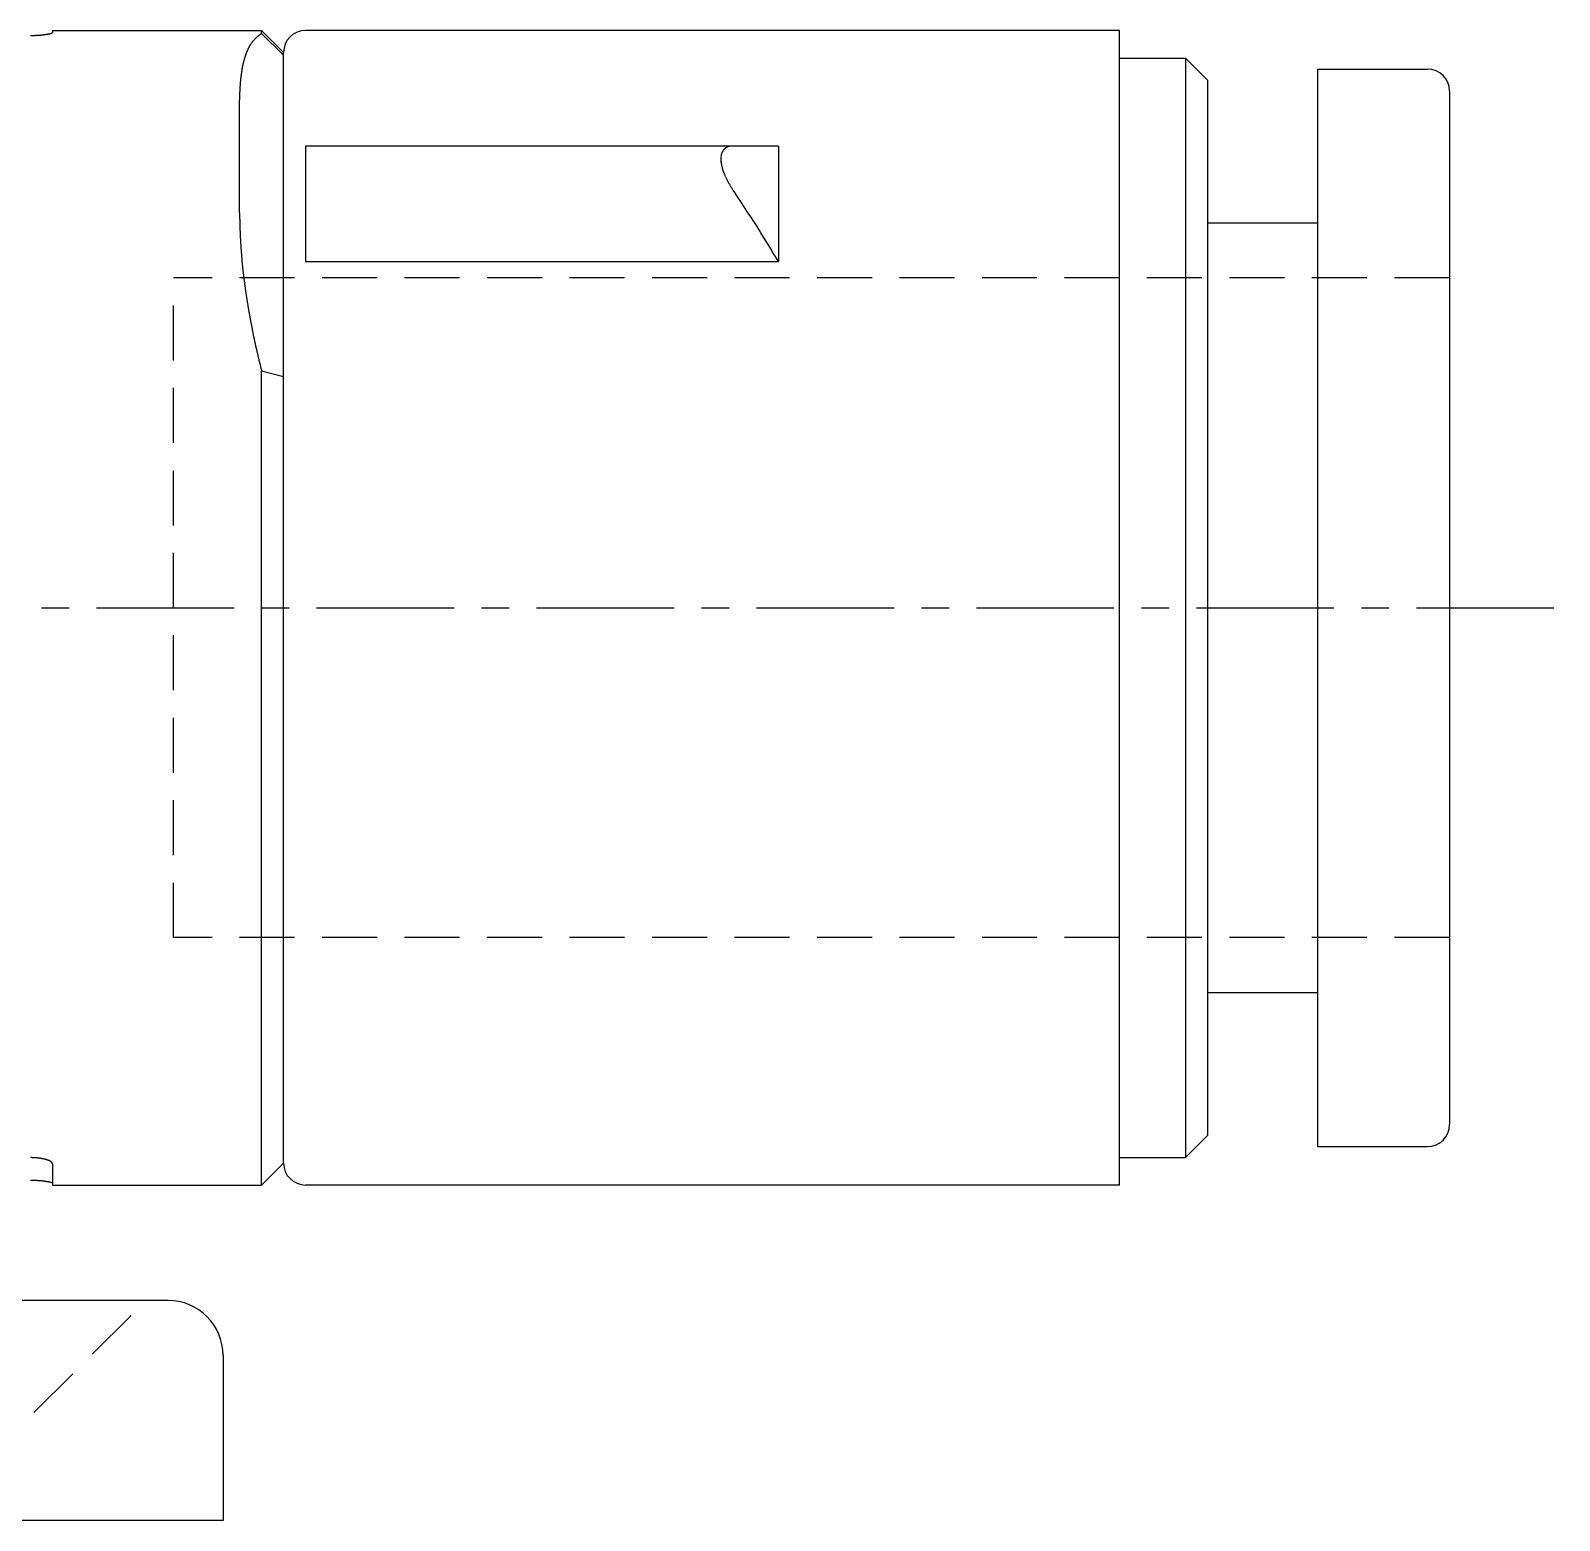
# Model space of a CAD drawing. Extents: x -4 to 102, y -14 to 59.
# Drawn here: x 58.77 to 72.67, y 0.76 to 14.31 of the extents above; entities that cross this region are included whole.
import ezdxf

# ---------------------------------------------------------------- set-up
doc = ezdxf.new("R2010")
doc.units = 0
doc.linetypes.add('CENTER', pattern=[2, 1.25, -0.25, 0.25, -0.25])
doc.linetypes.add('DASHED', pattern=[0.75, 0.5, -0.25])
doc.layers.get('0').update_dxf_attribs({"linetype": 'CONTINUOUS'})
doc.layers.add('CENTER', color=1, linetype='CENTER')

msp = doc.modelspace()

# ---------------------------------------------------------------- linework, layer by layer
at = {"color": 7, "linetype": 'CONTINUOUS'}
for p, q in [((58.968, 14.308), (58.968, 14.291)), ((58.968, 14.308), (60.868, 14.308)), ((60.868, 14.28), (60.868, 14.308)), ((61.068, 14.108), (60.868, 14.308)), ((61.068, 14.085), (60.868, 14.28)), ((68.668, 14.308), (61.268, 14.308)), ((68.668, 3.808), (68.668, 14.308)), ((61.068, 4.008), (61.068, 14.108)), ((61.068, 4.008), (61.068, 14.108)), ((68.668, 14.058), (69.268, 14.058)), ((69.268, 14.058), (69.468, 13.858)), ((69.268, 14.058), (69.268, 4.058)), ((70.468, 13.958), (71.468, 13.958)), ((70.468, 13.958), (70.468, 4.158)), ((69.468, 13.858), (69.468, 4.258)), ((60.668, 12.649), (60.668, 13.676)), ((71.668, 13.758), (71.668, 4.358)), ((61.268, 13.258), (61.268, 12.208)), ((65.568, 13.258), (61.268, 13.258)), ((65.568, 13.258), (65.568, 12.208)), ((69.468, 12.558), (70.468, 12.558)), ((61.268, 12.208), (65.568, 12.208)), ((60.868, 10.807), (60.868, 11.214)), ((60.868, 11.214), (61.068, 11.162)), ((60.868, 9.058), (60.868, 10.807)), ((60.868, 3.808), (60.868, 9.058)), ((69.468, 5.558), (70.468, 5.558)), ((69.268, 4.058), (69.468, 4.258)), ((68.668, 4.058), (69.268, 4.058)), ((70.468, 4.158), (71.468, 4.158)), ((58.968, 3.998), (58.968, 3.808)), ((61.068, 4.008), (60.868, 3.808)), ((58.968, 3.808), (60.868, 3.808)), ((68.668, 3.808), (61.268, 3.808)), ((60.018, 2.758), (52.018, 2.758)), ((60.518, 2.258), (60.518, 0.758)), ((60.518, 0.758), (27.518, 0.758))]:
    msp.add_line(p, q, dxfattribs=at)
at = {"color": 3, "linetype": 'DASHED'}
for p, q in [((71.668, 12.058), (60.068, 12.058)), ((60.068, 6.058), (60.068, 12.058)), ((71.668, 6.058), (60.068, 6.058)), ((58.268, 1.208), (59.818, 2.758))]:
    msp.add_line(p, q, dxfattribs=at)
at = {"color": 7}
for points in [[(58.768, 14.264, 0), (58.769, 14.264, 0), (58.769, 14.264, 0), (58.77, 14.264, 0), (58.771, 14.264, 0), (58.772, 14.264, 0), (58.773, 14.264, 0), (58.773, 14.264, 0), (58.774, 14.264, 0), (58.775, 14.264, 0), (58.776, 14.264, 0), (58.777, 14.264, 0), (58.777, 14.264, 0), (58.778, 14.264, 0), (58.779, 14.264, 0), (58.78, 14.264, 0), (58.781, 14.264, 0), (58.781, 14.264, 0), (58.782, 14.264, 0), (58.783, 14.264, 0), (58.784, 14.264, 0), (58.785, 14.264, 0), (58.785, 14.264, 0), (58.786, 14.264, 0), (58.787, 14.264, 0), (58.788, 14.264, 0), (58.789, 14.264, 0), (58.789, 14.264, 0), (58.79, 14.264, 0), (58.791, 14.264, 0), (58.792, 14.264, 0), (58.793, 14.264, 0), (58.793, 14.264, 0), (58.794, 14.264, 0), (58.795, 14.264, 0), (58.796, 14.264, 0), (58.797, 14.264, 0), (58.797, 14.264, 0), (58.798, 14.264, 0), (58.799, 14.264, 0), (58.8, 14.264, 0), (58.801, 14.264, 0), (58.801, 14.264, 0), (58.802, 14.264, 0), (58.803, 14.264, 0), (58.804, 14.264, 0), (58.805, 14.264, 0), (58.805, 14.264, 0), (58.806, 14.264, 0), (58.807, 14.264, 0), (58.808, 14.264, 0), (58.809, 14.264, 0), (58.809, 14.264, 0), (58.81, 14.264, 0), (58.811, 14.264, 0), (58.812, 14.264, 0), (58.813, 14.264, 0), (58.813, 14.265, 0), (58.814, 14.265, 0), (58.815, 14.265, 0), (58.816, 14.265, 0), (58.817, 14.265, 0), (58.817, 14.265, 0), (58.818, 14.265, 0), (58.819, 14.265, 0), (58.82, 14.265, 0), (58.821, 14.265, 0), (58.821, 14.265, 0), (58.822, 14.265, 0), (58.823, 14.265, 0), (58.824, 14.265, 0), (58.825, 14.265, 0), (58.825, 14.265, 0), (58.826, 14.265, 0), (58.827, 14.265, 0), (58.828, 14.265, 0), (58.829, 14.265, 0), (58.829, 14.265, 0), (58.83, 14.265, 0), (58.831, 14.265, 0), (58.832, 14.265, 0), (58.833, 14.265, 0), (58.833, 14.265, 0), (58.834, 14.266, 0), (58.835, 14.266, 0), (58.836, 14.266, 0), (58.837, 14.266, 0), (58.837, 14.266, 0), (58.838, 14.266, 0), (58.839, 14.266, 0), (58.84, 14.266, 0), (58.841, 14.266, 0), (58.842, 14.266, 0), (58.842, 14.266, 0), (58.843, 14.266, 0), (58.844, 14.266, 0), (58.845, 14.266, 0), (58.846, 14.266, 0), (58.846, 14.266, 0), (58.847, 14.266, 0), (58.848, 14.266, 0), (58.849, 14.267, 0), (58.849, 14.267, 0), (58.85, 14.267, 0), (58.851, 14.267, 0), (58.852, 14.267, 0), (58.853, 14.267, 0), (58.853, 14.267, 0), (58.854, 14.267, 0), (58.855, 14.267, 0), (58.856, 14.267, 0), (58.857, 14.267, 0), (58.858, 14.267, 0), (58.858, 14.267, 0), (58.859, 14.267, 0), (58.86, 14.267, 0), (58.861, 14.267, 0), (58.861, 14.267, 0), (58.862, 14.268, 0), (58.863, 14.268, 0), (58.864, 14.268, 0), (58.865, 14.268, 0), (58.865, 14.268, 0), (58.866, 14.268, 0), (58.867, 14.268, 0), (58.868, 14.268, 0), (58.869, 14.268, 0), (58.87, 14.268, 0), (58.87, 14.268, 0), (58.871, 14.268, 0), (58.872, 14.268, 0), (58.873, 14.268, 0), (58.873, 14.268, 0), (58.874, 14.269, 0), (58.875, 14.269, 0), (58.876, 14.269, 0), (58.877, 14.269, 0), (58.877, 14.269, 0), (58.878, 14.269, 0), (58.879, 14.269, 0), (58.88, 14.269, 0), (58.881, 14.269, 0), (58.881, 14.269, 0), (58.882, 14.27, 0), (58.883, 14.27, 0), (58.884, 14.27, 0), (58.885, 14.27, 0), (58.885, 14.27, 0), (58.886, 14.27, 0), (58.887, 14.27, 0), (58.888, 14.27, 0), (58.889, 14.27, 0), (58.889, 14.27, 0), (58.89, 14.271, 0), (58.891, 14.271, 0), (58.892, 14.271, 0), (58.892, 14.271, 0), (58.893, 14.271, 0), (58.894, 14.271, 0), (58.895, 14.271, 0), (58.896, 14.271, 0), (58.896, 14.271, 0), (58.897, 14.272, 0), (58.898, 14.272, 0), (58.899, 14.272, 0), (58.9, 14.272, 0), (58.9, 14.272, 0), (58.901, 14.272, 0), (58.902, 14.272, 0), (58.903, 14.273, 0), (58.903, 14.273, 0), (58.904, 14.273, 0), (58.905, 14.273, 0), (58.906, 14.273, 0), (58.907, 14.273, 0), (58.907, 14.273, 0), (58.908, 14.273, 0), (58.909, 14.274, 0), (58.91, 14.274, 0), (58.91, 14.274, 0), (58.911, 14.274, 0), (58.912, 14.274, 0), (58.913, 14.274, 0), (58.913, 14.274, 0), (58.914, 14.274, 0), (58.915, 14.275, 0), (58.916, 14.275, 0), (58.917, 14.275, 0), (58.917, 14.275, 0), (58.918, 14.275, 0), (58.919, 14.275, 0), (58.92, 14.275, 0), (58.921, 14.276, 0), (58.921, 14.276, 0), (58.922, 14.276, 0), (58.923, 14.276, 0), (58.924, 14.276, 0), (58.925, 14.276, 0), (58.925, 14.276, 0), (58.926, 14.277, 0), (58.927, 14.277, 0), (58.928, 14.277, 0), (58.929, 14.277, 0), (58.929, 14.277, 0), (58.93, 14.277, 0), (58.931, 14.277, 0), (58.932, 14.277, 0), (58.933, 14.278, 0), (58.933, 14.278, 0), (58.934, 14.278, 0), (58.935, 14.278, 0), (58.936, 14.278, 0), (58.937, 14.278, 0), (58.938, 14.278, 0), (58.938, 14.278, 0), (58.939, 14.279, 0), (58.94, 14.279, 0), (58.941, 14.279, 0), (58.942, 14.279, 0), (58.942, 14.279, 0), (58.943, 14.279, 0), (58.944, 14.279, 0), (58.945, 14.28, 0), (58.946, 14.28, 0), (58.947, 14.28, 0), (58.947, 14.28, 0), (58.948, 14.28, 0), (58.949, 14.28, 0), (58.95, 14.281, 0), (58.95, 14.281, 0), (58.951, 14.281, 0), (58.952, 14.281, 0), (58.953, 14.281, 0), (58.954, 14.282, 0), (58.954, 14.282, 0), (58.955, 14.282, 0), (58.956, 14.283, 0), (58.956, 14.283, 0), (58.957, 14.283, 0), (58.958, 14.284, 0), (58.959, 14.284, 0), (58.959, 14.284, 0), (58.96, 14.285, 0), (58.961, 14.285, 0), (58.961, 14.286, 0), (58.962, 14.286, 0), (58.963, 14.286, 0), (58.963, 14.287, 0), (58.964, 14.287, 0), (58.965, 14.288, 0), (58.965, 14.289, 0), (58.966, 14.289, 0), (58.966, 14.29, 0), (58.967, 14.29, 0), (58.967, 14.291, 0), (58.968, 14.291, 0)], [(60.868, 14.28, 0), (60.866, 14.279, 0), (60.864, 14.277, 0), (60.861, 14.276, 0), (60.859, 14.274, 0), (60.857, 14.273, 0), (60.855, 14.271, 0), (60.853, 14.27, 0), (60.851, 14.268, 0), (60.849, 14.267, 0), (60.846, 14.265, 0), (60.844, 14.264, 0), (60.842, 14.262, 0), (60.84, 14.26, 0), (60.838, 14.259, 0), (60.836, 14.257, 0), (60.834, 14.255, 0), (60.832, 14.254, 0), (60.83, 14.252, 0), (60.828, 14.251, 0), (60.826, 14.249, 0), (60.824, 14.247, 0), (60.822, 14.245, 0), (60.82, 14.243, 0), (60.818, 14.242, 0), (60.816, 14.24, 0), (60.815, 14.238, 0), (60.813, 14.236, 0), (60.811, 14.235, 0), (60.809, 14.233, 0), (60.807, 14.231, 0), (60.805, 14.229, 0), (60.803, 14.227, 0), (60.802, 14.225, 0), (60.8, 14.223, 0), (60.798, 14.221, 0), (60.796, 14.219, 0), (60.794, 14.217, 0), (60.793, 14.216, 0), (60.791, 14.213, 0), (60.789, 14.211, 0), (60.788, 14.21, 0), (60.786, 14.207, 0), (60.784, 14.206, 0), (60.783, 14.203, 0), (60.781, 14.201, 0), (60.78, 14.199, 0), (60.778, 14.197, 0), (60.776, 14.195, 0), (60.775, 14.193, 0), (60.773, 14.191, 0), (60.772, 14.189, 0), (60.771, 14.187, 0), (60.769, 14.184, 0), (60.768, 14.182, 0), (60.766, 14.18, 0), (60.765, 14.178, 0), (60.764, 14.176, 0), (60.762, 14.173, 0), (60.761, 14.171, 0), (60.76, 14.169, 0), (60.758, 14.167, 0), (60.757, 14.165, 0), (60.756, 14.162, 0), (60.755, 14.16, 0), (60.753, 14.158, 0), (60.752, 14.155, 0), (60.751, 14.153, 0), (60.75, 14.151, 0), (60.748, 14.148, 0), (60.747, 14.146, 0), (60.746, 14.144, 0), (60.745, 14.141, 0), (60.744, 14.139, 0), (60.743, 14.137, 0), (60.742, 14.134, 0), (60.741, 14.132, 0), (60.74, 14.13, 0), (60.739, 14.127, 0), (60.738, 14.125, 0), (60.737, 14.122, 0), (60.736, 14.12, 0), (60.735, 14.118, 0), (60.734, 14.115, 0), (60.733, 14.113, 0), (60.732, 14.11, 0), (60.731, 14.108, 0), (60.73, 14.105, 0), (60.729, 14.103, 0), (60.728, 14.101, 0), (60.727, 14.098, 0), (60.726, 14.096, 0), (60.725, 14.093, 0), (60.724, 14.091, 0), (60.724, 14.088, 0), (60.723, 14.086, 0), (60.722, 14.084, 0), (60.721, 14.081, 0), (60.72, 14.079, 0), (60.719, 14.076, 0), (60.718, 14.074, 0), (60.718, 14.071, 0), (60.717, 14.069, 0), (60.716, 14.066, 0), (60.715, 14.064, 0), (60.714, 14.061, 0), (60.714, 14.059, 0), (60.713, 14.056, 0), (60.712, 14.054, 0), (60.711, 14.051, 0), (60.711, 14.049, 0), (60.71, 14.046, 0), (60.709, 14.044, 0), (60.709, 14.041, 0), (60.708, 14.039, 0), (60.707, 14.037, 0), (60.706, 14.034, 0), (60.706, 14.031, 0), (60.705, 14.029, 0), (60.705, 14.026, 0), (60.704, 14.024, 0), (60.703, 14.021, 0), (60.703, 14.019, 0), (60.702, 14.016, 0), (60.701, 14.014, 0), (60.701, 14.011, 0), (60.7, 14.009, 0), (60.7, 14.006, 0), (60.699, 14.004, 0), (60.698, 14.001, 0), (60.698, 13.999, 0), (60.697, 13.996, 0), (60.697, 13.994, 0), (60.696, 13.991, 0), (60.696, 13.989, 0), (60.695, 13.986, 0), (60.695, 13.983, 0), (60.694, 13.981, 0), (60.694, 13.978, 0), (60.693, 13.976, 0), (60.693, 13.973, 0), (60.692, 13.971, 0), (60.691, 13.968, 0), (60.691, 13.966, 0), (60.691, 13.963, 0), (60.69, 13.961, 0), (60.69, 13.958, 0), (60.689, 13.956, 0), (60.689, 13.953, 0), (60.688, 13.95, 0), (60.688, 13.948, 0), (60.688, 13.945, 0), (60.687, 13.943, 0), (60.687, 13.94, 0), (60.686, 13.938, 0), (60.686, 13.935, 0), (60.685, 13.932, 0), (60.685, 13.93, 0), (60.685, 13.927, 0), (60.684, 13.925, 0), (60.684, 13.922, 0), (60.684, 13.92, 0), (60.683, 13.917, 0), (60.683, 13.914, 0), (60.682, 13.912, 0), (60.682, 13.909, 0), (60.682, 13.907, 0), (60.681, 13.904, 0), (60.681, 13.902, 0), (60.681, 13.899, 0), (60.68, 13.896, 0), (60.68, 13.894, 0), (60.68, 13.891, 0), (60.679, 13.889, 0), (60.679, 13.886, 0), (60.679, 13.883, 0), (60.678, 13.881, 0), (60.678, 13.878, 0), (60.678, 13.876, 0), (60.678, 13.873, 0), (60.677, 13.871, 0), (60.677, 13.868, 0), (60.677, 13.865, 0), (60.676, 13.863, 0), (60.676, 13.86, 0), (60.676, 13.858, 0), (60.676, 13.855, 0), (60.675, 13.852, 0), (60.675, 13.85, 0), (60.675, 13.847, 0), (60.675, 13.845, 0), (60.674, 13.842, 0), (60.674, 13.84, 0), (60.674, 13.837, 0), (60.674, 13.834, 0), (60.673, 13.832, 0), (60.673, 13.829, 0), (60.673, 13.827, 0), (60.673, 13.824, 0), (60.673, 13.822, 0), (60.672, 13.819, 0), (60.672, 13.816, 0), (60.672, 13.814, 0), (60.672, 13.811, 0), (60.672, 13.809, 0), (60.672, 13.806, 0), (60.671, 13.803, 0), (60.671, 13.801, 0), (60.671, 13.798, 0), (60.671, 13.796, 0), (60.671, 13.793, 0), (60.67, 13.79, 0), (60.67, 13.788, 0), (60.67, 13.785, 0), (60.67, 13.783, 0), (60.67, 13.78, 0), (60.67, 13.777, 0), (60.669, 13.775, 0), (60.669, 13.772, 0), (60.669, 13.77, 0), (60.669, 13.767, 0), (60.669, 13.764, 0), (60.669, 13.762, 0), (60.669, 13.759, 0), (60.669, 13.757, 0), (60.669, 13.754, 0), (60.669, 13.752, 0), (60.668, 13.749, 0), (60.668, 13.746, 0), (60.668, 13.744, 0), (60.668, 13.741, 0), (60.668, 13.739, 0), (60.668, 13.736, 0), (60.668, 13.733, 0), (60.668, 13.731, 0), (60.668, 13.728, 0), (60.668, 13.726, 0), (60.668, 13.723, 0), (60.668, 13.72, 0), (60.668, 13.718, 0), (60.668, 13.715, 0), (60.668, 13.713, 0), (60.668, 13.71, 0), (60.668, 13.707, 0), (60.668, 13.705, 0), (60.668, 13.702, 0), (60.668, 13.7, 0), (60.668, 13.697, 0), (60.668, 13.694, 0), (60.668, 13.692, 0), (60.668, 13.689, 0), (60.668, 13.687, 0), (60.668, 13.684, 0), (60.668, 13.681, 0), (60.668, 13.679, 0), (60.668, 13.676, 0)], [(60.668, 12.649, 0), (60.668, 12.643, 0), (60.668, 12.637, 0), (60.668, 12.631, 0), (60.668, 12.626, 0), (60.668, 12.62, 0), (60.668, 12.614, 0), (60.668, 12.609, 0), (60.668, 12.603, 0), (60.668, 12.597, 0), (60.669, 12.592, 0), (60.669, 12.586, 0), (60.669, 12.58, 0), (60.669, 12.575, 0), (60.669, 12.569, 0), (60.669, 12.563, 0), (60.669, 12.557, 0), (60.669, 12.552, 0), (60.669, 12.546, 0), (60.67, 12.54, 0), (60.67, 12.535, 0), (60.67, 12.529, 0), (60.67, 12.523, 0), (60.67, 12.518, 0), (60.67, 12.512, 0), (60.671, 12.506, 0), (60.671, 12.501, 0), (60.671, 12.495, 0), (60.671, 12.489, 0), (60.672, 12.483, 0), (60.672, 12.478, 0), (60.672, 12.472, 0), (60.672, 12.466, 0), (60.672, 12.461, 0), (60.673, 12.455, 0), (60.673, 12.449, 0), (60.673, 12.444, 0), (60.673, 12.438, 0), (60.674, 12.432, 0), (60.674, 12.427, 0), (60.674, 12.421, 0), (60.675, 12.415, 0), (60.675, 12.409, 0), (60.675, 12.404, 0), (60.676, 12.398, 0), (60.676, 12.393, 0), (60.676, 12.387, 0), (60.677, 12.381, 0), (60.677, 12.375, 0), (60.677, 12.37, 0), (60.678, 12.364, 0), (60.678, 12.358, 0), (60.678, 12.353, 0), (60.679, 12.347, 0), (60.679, 12.341, 0), (60.679, 12.336, 0), (60.68, 12.33, 0), (60.68, 12.324, 0), (60.681, 12.319, 0), (60.681, 12.313, 0), (60.682, 12.307, 0), (60.682, 12.302, 0), (60.682, 12.296, 0), (60.683, 12.29, 0), (60.683, 12.285, 0), (60.684, 12.279, 0), (60.684, 12.273, 0), (60.685, 12.268, 0), (60.685, 12.262, 0), (60.686, 12.256, 0), (60.686, 12.251, 0), (60.687, 12.245, 0), (60.687, 12.239, 0), (60.688, 12.233, 0), (60.688, 12.228, 0), (60.689, 12.222, 0), (60.689, 12.216, 0), (60.69, 12.211, 0), (60.69, 12.205, 0), (60.691, 12.2, 0), (60.691, 12.194, 0), (60.692, 12.188, 0), (60.693, 12.182, 0), (60.693, 12.177, 0), (60.694, 12.171, 0), (60.694, 12.166, 0), (60.695, 12.16, 0), (60.696, 12.154, 0), (60.696, 12.149, 0), (60.697, 12.143, 0), (60.697, 12.137, 0), (60.698, 12.132, 0), (60.699, 12.126, 0), (60.699, 12.12, 0), (60.7, 12.115, 0), (60.701, 12.109, 0), (60.701, 12.103, 0), (60.702, 12.098, 0), (60.703, 12.092, 0), (60.703, 12.086, 0), (60.704, 12.081, 0), (60.705, 12.075, 0), (60.705, 12.069, 0), (60.706, 12.064, 0), (60.707, 12.058, 0), (60.707, 12.053, 0), (60.708, 12.047, 0), (60.709, 12.041, 0), (60.709, 12.036, 0), (60.71, 12.03, 0), (60.711, 12.024, 0), (60.712, 12.019, 0), (60.712, 12.013, 0), (60.713, 12.007, 0), (60.714, 12.002, 0), (60.715, 11.996, 0), (60.715, 11.99, 0), (60.716, 11.985, 0), (60.717, 11.979, 0), (60.718, 11.973, 0), (60.718, 11.968, 0), (60.719, 11.962, 0), (60.72, 11.957, 0), (60.721, 11.951, 0), (60.722, 11.945, 0), (60.722, 11.94, 0), (60.723, 11.934, 0), (60.724, 11.928, 0), (60.725, 11.923, 0), (60.726, 11.917, 0), (60.727, 11.912, 0), (60.727, 11.906, 0), (60.728, 11.9, 0), (60.729, 11.895, 0), (60.73, 11.889, 0), (60.731, 11.883, 0), (60.732, 11.878, 0), (60.733, 11.872, 0), (60.733, 11.867, 0), (60.734, 11.861, 0), (60.735, 11.855, 0), (60.736, 11.85, 0), (60.737, 11.844, 0), (60.738, 11.838, 0), (60.739, 11.833, 0), (60.74, 11.827, 0), (60.741, 11.822, 0), (60.742, 11.816, 0), (60.742, 11.81, 0), (60.743, 11.805, 0), (60.744, 11.799, 0), (60.745, 11.793, 0), (60.746, 11.788, 0), (60.747, 11.782, 0), (60.748, 11.777, 0), (60.749, 11.771, 0), (60.75, 11.765, 0), (60.751, 11.76, 0), (60.752, 11.754, 0), (60.753, 11.748, 0), (60.754, 11.743, 0), (60.755, 11.737, 0), (60.756, 11.732, 0), (60.757, 11.726, 0), (60.758, 11.72, 0), (60.759, 11.715, 0), (60.76, 11.709, 0), (60.761, 11.704, 0), (60.762, 11.698, 0), (60.763, 11.693, 0), (60.764, 11.687, 0), (60.765, 11.681, 0), (60.766, 11.676, 0), (60.767, 11.67, 0), (60.768, 11.665, 0), (60.769, 11.659, 0), (60.77, 11.653, 0), (60.771, 11.648, 0), (60.772, 11.642, 0), (60.773, 11.637, 0), (60.775, 11.631, 0), (60.776, 11.625, 0), (60.777, 11.62, 0), (60.778, 11.614, 0), (60.779, 11.609, 0), (60.78, 11.603, 0), (60.781, 11.598, 0), (60.782, 11.592, 0), (60.783, 11.586, 0), (60.784, 11.581, 0), (60.785, 11.575, 0), (60.787, 11.569, 0), (60.788, 11.564, 0), (60.789, 11.558, 0), (60.79, 11.553, 0), (60.791, 11.547, 0), (60.792, 11.542, 0), (60.793, 11.536, 0), (60.795, 11.53, 0), (60.796, 11.525, 0), (60.797, 11.519, 0), (60.798, 11.514, 0), (60.799, 11.508, 0), (60.8, 11.503, 0), (60.802, 11.497, 0), (60.803, 11.492, 0), (60.804, 11.486, 0), (60.805, 11.48, 0), (60.806, 11.475, 0), (60.808, 11.469, 0), (60.809, 11.464, 0), (60.81, 11.458, 0), (60.811, 11.453, 0), (60.812, 11.447, 0), (60.814, 11.441, 0), (60.815, 11.436, 0), (60.816, 11.43, 0), (60.817, 11.425, 0), (60.819, 11.419, 0), (60.82, 11.414, 0), (60.821, 11.408, 0), (60.822, 11.403, 0), (60.824, 11.397, 0), (60.825, 11.392, 0), (60.826, 11.386, 0), (60.828, 11.38, 0), (60.829, 11.375, 0), (60.83, 11.369, 0), (60.831, 11.364, 0), (60.833, 11.358, 0), (60.834, 11.353, 0), (60.835, 11.347, 0), (60.837, 11.342, 0), (60.838, 11.336, 0), (60.839, 11.331, 0), (60.84, 11.325, 0), (60.842, 11.319, 0), (60.843, 11.314, 0), (60.844, 11.308, 0), (60.846, 11.303, 0), (60.847, 11.297, 0), (60.849, 11.292, 0), (60.85, 11.286, 0), (60.851, 11.281, 0), (60.852, 11.275, 0), (60.854, 11.27, 0), (60.855, 11.264, 0), (60.857, 11.259, 0), (60.858, 11.253, 0), (60.859, 11.248, 0), (60.861, 11.242, 0), (60.862, 11.236, 0), (60.864, 11.231, 0), (60.865, 11.226, 0), (60.866, 11.22, 0), (60.868, 11.214, 0)], [(58.968, 3.998, 0), (58.968, 3.999, 0), (58.967, 4, 0), (58.967, 4, 0), (58.967, 4.001, 0), (58.966, 4.002, 0), (58.966, 4.003, 0), (58.965, 4.003, 0), (58.965, 4.004, 0), (58.965, 4.005, 0), (58.964, 4.006, 0), (58.964, 4.007, 0), (58.963, 4.007, 0), (58.963, 4.008, 0), (58.962, 4.009, 0), (58.962, 4.009, 0), (58.962, 4.01, 0), (58.961, 4.011, 0), (58.961, 4.012, 0), (58.96, 4.012, 0), (58.959, 4.013, 0), (58.959, 4.014, 0), (58.959, 4.014, 0), (58.958, 4.015, 0), (58.957, 4.016, 0), (58.957, 4.016, 0), (58.956, 4.017, 0), (58.956, 4.018, 0), (58.955, 4.018, 0), (58.954, 4.019, 0), (58.954, 4.019, 0), (58.953, 4.02, 0), (58.953, 4.02, 0), (58.952, 4.021, 0), (58.951, 4.021, 0), (58.95, 4.022, 0), (58.95, 4.022, 0), (58.949, 4.023, 0), (58.949, 4.023, 0), (58.948, 4.024, 0), (58.947, 4.024, 0), (58.946, 4.025, 0), (58.946, 4.025, 0), (58.945, 4.026, 0), (58.944, 4.026, 0), (58.943, 4.026, 0), (58.943, 4.027, 0), (58.942, 4.027, 0), (58.941, 4.028, 0), (58.94, 4.028, 0), (58.94, 4.028, 0), (58.939, 4.029, 0), (58.938, 4.029, 0), (58.937, 4.029, 0), (58.936, 4.03, 0), (58.936, 4.03, 0), (58.935, 4.03, 0), (58.934, 4.031, 0), (58.933, 4.031, 0), (58.932, 4.031, 0), (58.931, 4.032, 0), (58.931, 4.032, 0), (58.93, 4.032, 0), (58.929, 4.033, 0), (58.928, 4.033, 0), (58.927, 4.033, 0), (58.927, 4.034, 0), (58.926, 4.034, 0), (58.925, 4.034, 0), (58.924, 4.034, 0), (58.923, 4.035, 0), (58.922, 4.035, 0), (58.922, 4.035, 0), (58.921, 4.035, 0), (58.92, 4.036, 0), (58.919, 4.036, 0), (58.918, 4.036, 0), (58.917, 4.036, 0), (58.917, 4.037, 0), (58.916, 4.037, 0), (58.915, 4.037, 0), (58.914, 4.037, 0), (58.913, 4.038, 0), (58.912, 4.038, 0), (58.912, 4.038, 0), (58.911, 4.038, 0), (58.91, 4.039, 0), (58.909, 4.039, 0), (58.908, 4.039, 0), (58.907, 4.039, 0), (58.907, 4.04, 0), (58.906, 4.04, 0), (58.905, 4.04, 0), (58.904, 4.04, 0), (58.903, 4.041, 0), (58.903, 4.041, 0), (58.902, 4.041, 0), (58.901, 4.041, 0), (58.9, 4.042, 0), (58.899, 4.042, 0), (58.898, 4.042, 0), (58.898, 4.042, 0), (58.897, 4.042, 0), (58.896, 4.043, 0), (58.895, 4.043, 0), (58.894, 4.043, 0), (58.894, 4.043, 0), (58.893, 4.044, 0), (58.892, 4.044, 0), (58.891, 4.044, 0), (58.89, 4.044, 0), (58.889, 4.044, 0), (58.889, 4.045, 0), (58.888, 4.045, 0), (58.887, 4.045, 0), (58.886, 4.045, 0), (58.885, 4.045, 0), (58.884, 4.046, 0), (58.884, 4.046, 0), (58.883, 4.046, 0), (58.882, 4.046, 0), (58.881, 4.046, 0), (58.88, 4.047, 0), (58.88, 4.047, 0), (58.879, 4.047, 0), (58.878, 4.047, 0), (58.877, 4.047, 0), (58.876, 4.047, 0), (58.875, 4.048, 0), (58.874, 4.048, 0), (58.874, 4.048, 0), (58.873, 4.048, 0), (58.872, 4.048, 0), (58.871, 4.048, 0), (58.87, 4.049, 0), (58.87, 4.049, 0), (58.869, 4.049, 0), (58.868, 4.049, 0), (58.867, 4.049, 0), (58.866, 4.049, 0), (58.865, 4.05, 0), (58.865, 4.05, 0), (58.864, 4.05, 0), (58.863, 4.05, 0), (58.862, 4.05, 0), (58.861, 4.05, 0), (58.86, 4.05, 0), (58.86, 4.051, 0), (58.859, 4.051, 0), (58.858, 4.051, 0), (58.857, 4.051, 0), (58.856, 4.051, 0), (58.855, 4.051, 0), (58.855, 4.051, 0), (58.854, 4.052, 0), (58.853, 4.052, 0), (58.852, 4.052, 0), (58.851, 4.052, 0), (58.85, 4.052, 0), (58.849, 4.052, 0), (58.849, 4.052, 0), (58.848, 4.052, 0), (58.847, 4.053, 0), (58.846, 4.053, 0), (58.845, 4.053, 0), (58.844, 4.053, 0), (58.844, 4.053, 0), (58.843, 4.053, 0), (58.842, 4.053, 0), (58.841, 4.053, 0), (58.84, 4.053, 0), (58.839, 4.053, 0), (58.839, 4.054, 0), (58.838, 4.054, 0), (58.837, 4.054, 0), (58.836, 4.054, 0), (58.835, 4.054, 0), (58.834, 4.054, 0), (58.833, 4.054, 0), (58.833, 4.054, 0), (58.832, 4.054, 0), (58.831, 4.054, 0), (58.83, 4.055, 0), (58.829, 4.055, 0), (58.828, 4.055, 0), (58.828, 4.055, 0), (58.827, 4.055, 0), (58.826, 4.055, 0), (58.825, 4.055, 0), (58.824, 4.055, 0), (58.823, 4.055, 0), (58.822, 4.055, 0), (58.822, 4.055, 0), (58.821, 4.055, 0), (58.82, 4.055, 0), (58.819, 4.056, 0), (58.818, 4.056, 0), (58.817, 4.056, 0), (58.816, 4.056, 0), (58.816, 4.056, 0), (58.815, 4.056, 0), (58.814, 4.056, 0), (58.813, 4.056, 0), (58.812, 4.056, 0), (58.811, 4.056, 0), (58.81, 4.056, 0), (58.809, 4.056, 0), (58.809, 4.056, 0), (58.808, 4.056, 0), (58.807, 4.056, 0), (58.806, 4.056, 0), (58.805, 4.056, 0), (58.804, 4.057, 0), (58.804, 4.057, 0), (58.803, 4.057, 0), (58.802, 4.057, 0), (58.801, 4.057, 0), (58.8, 4.057, 0), (58.799, 4.057, 0), (58.798, 4.057, 0), (58.798, 4.057, 0), (58.797, 4.057, 0), (58.796, 4.057, 0), (58.795, 4.057, 0), (58.794, 4.057, 0), (58.793, 4.057, 0), (58.792, 4.057, 0), (58.792, 4.057, 0), (58.791, 4.057, 0), (58.79, 4.057, 0), (58.789, 4.057, 0), (58.788, 4.057, 0), (58.787, 4.057, 0), (58.786, 4.057, 0), (58.786, 4.057, 0), (58.785, 4.057, 0), (58.784, 4.057, 0), (58.783, 4.057, 0), (58.782, 4.057, 0), (58.781, 4.057, 0), (58.781, 4.057, 0), (58.78, 4.058, 0), (58.779, 4.058, 0), (58.778, 4.058, 0), (58.777, 4.058, 0), (58.776, 4.058, 0), (58.776, 4.058, 0), (58.775, 4.058, 0), (58.774, 4.058, 0), (58.773, 4.058, 0), (58.772, 4.058, 0), (58.771, 4.058, 0), (58.77, 4.058, 0), (58.77, 4.058, 0), (58.769, 4.058, 0), (58.768, 4.058, 0)], [(58.768, 3.852, 0), (58.769, 3.852, 0), (58.769, 3.852, 0), (58.77, 3.852, 0), (58.771, 3.852, 0), (58.772, 3.852, 0), (58.773, 3.852, 0), (58.773, 3.852, 0), (58.774, 3.852, 0), (58.775, 3.852, 0), (58.776, 3.852, 0), (58.777, 3.852, 0), (58.777, 3.852, 0), (58.778, 3.852, 0), (58.779, 3.852, 0), (58.78, 3.852, 0), (58.781, 3.852, 0), (58.781, 3.852, 0), (58.782, 3.852, 0), (58.783, 3.852, 0), (58.784, 3.852, 0), (58.785, 3.852, 0), (58.785, 3.852, 0), (58.786, 3.852, 0), (58.787, 3.852, 0), (58.788, 3.852, 0), (58.789, 3.852, 0), (58.789, 3.852, 0), (58.79, 3.852, 0), (58.791, 3.852, 0), (58.792, 3.852, 0), (58.793, 3.852, 0), (58.793, 3.852, 0), (58.794, 3.852, 0), (58.795, 3.852, 0), (58.796, 3.852, 0), (58.797, 3.852, 0), (58.797, 3.852, 0), (58.798, 3.852, 0), (58.799, 3.852, 0), (58.8, 3.852, 0), (58.801, 3.852, 0), (58.801, 3.852, 0), (58.802, 3.852, 0), (58.803, 3.852, 0), (58.804, 3.852, 0), (58.805, 3.852, 0), (58.805, 3.851, 0), (58.806, 3.851, 0), (58.807, 3.851, 0), (58.808, 3.851, 0), (58.809, 3.851, 0), (58.809, 3.851, 0), (58.81, 3.851, 0), (58.811, 3.851, 0), (58.812, 3.851, 0), (58.813, 3.851, 0), (58.813, 3.851, 0), (58.814, 3.851, 0), (58.815, 3.851, 0), (58.816, 3.851, 0), (58.817, 3.851, 0), (58.817, 3.851, 0), (58.818, 3.851, 0), (58.819, 3.851, 0), (58.82, 3.851, 0), (58.821, 3.851, 0), (58.821, 3.851, 0), (58.822, 3.851, 0), (58.823, 3.851, 0), (58.824, 3.851, 0), (58.825, 3.851, 0), (58.825, 3.851, 0), (58.826, 3.851, 0), (58.827, 3.851, 0), (58.828, 3.85, 0), (58.829, 3.85, 0), (58.829, 3.85, 0), (58.83, 3.85, 0), (58.831, 3.85, 0), (58.832, 3.85, 0), (58.833, 3.85, 0), (58.833, 3.85, 0), (58.834, 3.85, 0), (58.835, 3.85, 0), (58.836, 3.85, 0), (58.837, 3.85, 0), (58.837, 3.85, 0), (58.838, 3.85, 0), (58.839, 3.85, 0), (58.84, 3.85, 0), (58.841, 3.85, 0), (58.842, 3.85, 0), (58.842, 3.85, 0), (58.843, 3.85, 0), (58.844, 3.85, 0), (58.845, 3.85, 0), (58.846, 3.849, 0), (58.846, 3.849, 0), (58.847, 3.849, 0), (58.848, 3.849, 0), (58.849, 3.849, 0), (58.849, 3.849, 0), (58.85, 3.849, 0), (58.851, 3.849, 0), (58.852, 3.849, 0), (58.853, 3.849, 0), (58.853, 3.849, 0), (58.854, 3.849, 0), (58.855, 3.849, 0), (58.856, 3.849, 0), (58.857, 3.849, 0), (58.858, 3.849, 0), (58.858, 3.849, 0), (58.859, 3.849, 0), (58.86, 3.848, 0), (58.861, 3.848, 0), (58.861, 3.848, 0), (58.862, 3.848, 0), (58.863, 3.848, 0), (58.864, 3.848, 0), (58.865, 3.848, 0), (58.865, 3.848, 0), (58.866, 3.848, 0), (58.867, 3.848, 0), (58.868, 3.848, 0), (58.869, 3.848, 0), (58.87, 3.848, 0), (58.87, 3.848, 0), (58.871, 3.847, 0), (58.872, 3.847, 0), (58.873, 3.847, 0), (58.873, 3.847, 0), (58.874, 3.847, 0), (58.875, 3.847, 0), (58.876, 3.847, 0), (58.877, 3.847, 0), (58.877, 3.847, 0), (58.878, 3.847, 0), (58.879, 3.847, 0), (58.88, 3.846, 0), (58.881, 3.846, 0), (58.881, 3.846, 0), (58.882, 3.846, 0), (58.883, 3.846, 0), (58.884, 3.846, 0), (58.885, 3.846, 0), (58.885, 3.846, 0), (58.886, 3.846, 0), (58.887, 3.846, 0), (58.888, 3.846, 0), (58.889, 3.845, 0), (58.889, 3.845, 0), (58.89, 3.845, 0), (58.891, 3.845, 0), (58.892, 3.845, 0), (58.892, 3.845, 0), (58.893, 3.845, 0), (58.894, 3.845, 0), (58.895, 3.844, 0), (58.896, 3.844, 0), (58.896, 3.844, 0), (58.897, 3.844, 0), (58.898, 3.844, 0), (58.899, 3.844, 0), (58.9, 3.844, 0), (58.9, 3.844, 0), (58.901, 3.844, 0), (58.902, 3.843, 0), (58.903, 3.843, 0), (58.903, 3.843, 0), (58.904, 3.843, 0), (58.905, 3.843, 0), (58.906, 3.843, 0), (58.907, 3.843, 0), (58.907, 3.842, 0), (58.908, 3.842, 0), (58.909, 3.842, 0), (58.91, 3.842, 0), (58.91, 3.842, 0), (58.911, 3.842, 0), (58.912, 3.842, 0), (58.913, 3.842, 0), (58.913, 3.841, 0), (58.914, 3.841, 0), (58.915, 3.841, 0), (58.916, 3.841, 0), (58.917, 3.841, 0), (58.917, 3.841, 0), (58.918, 3.841, 0), (58.919, 3.84, 0), (58.92, 3.84, 0), (58.921, 3.84, 0), (58.921, 3.84, 0), (58.922, 3.84, 0), (58.923, 3.84, 0), (58.924, 3.84, 0), (58.925, 3.839, 0), (58.925, 3.839, 0), (58.926, 3.839, 0), (58.927, 3.839, 0), (58.928, 3.839, 0), (58.929, 3.839, 0), (58.929, 3.839, 0), (58.93, 3.839, 0), (58.931, 3.838, 0), (58.932, 3.838, 0), (58.933, 3.838, 0), (58.933, 3.838, 0), (58.934, 3.838, 0), (58.935, 3.838, 0), (58.936, 3.838, 0), (58.937, 3.837, 0), (58.938, 3.837, 0), (58.938, 3.837, 0), (58.939, 3.837, 0), (58.94, 3.837, 0), (58.941, 3.837, 0), (58.942, 3.837, 0), (58.942, 3.837, 0), (58.943, 3.836, 0), (58.944, 3.836, 0), (58.945, 3.836, 0), (58.946, 3.836, 0), (58.947, 3.836, 0), (58.947, 3.836, 0), (58.948, 3.836, 0), (58.949, 3.835, 0), (58.95, 3.835, 0), (58.95, 3.835, 0), (58.951, 3.835, 0), (58.952, 3.835, 0), (58.953, 3.834, 0), (58.954, 3.834, 0), (58.954, 3.834, 0), (58.955, 3.833, 0), (58.956, 3.833, 0), (58.956, 3.833, 0), (58.957, 3.833, 0), (58.958, 3.832, 0), (58.959, 3.832, 0), (58.959, 3.831, 0), (58.96, 3.831, 0), (58.961, 3.831, 0), (58.961, 3.83, 0), (58.962, 3.83, 0), (58.963, 3.829, 0), (58.963, 3.829, 0), (58.964, 3.828, 0), (58.965, 3.828, 0), (58.965, 3.827, 0), (58.966, 3.827, 0), (58.966, 3.826, 0), (58.967, 3.825, 0), (58.967, 3.825, 0), (58.968, 3.824, 0)]]:
    msp.add_polyline3d(points, dxfattribs=at)
at = {"color": 7, "linetype": 'CONTINUOUS'}
for centre, radius, start, end in [((61.268, 14.108), 0.2, 90, 180), ((71.468, 13.758), 0.2, 0, 90), ((65.152, 13.156), 0.107, 152.466, 153.5334), ((65.152, 13.156), 0.107, 151.3946, 152.466), ((65.152, 13.156), 0.107, 150.3184, 151.3947), ((65.151, 13.156), 0.106, 149.2364, 150.3185), ((65.151, 13.157), 0.105, 148.1478, 149.2365), ((65.15, 13.157), 0.105, 147.0517, 148.1478), ((65.15, 13.157), 0.104, 145.9473, 147.0517), ((65.149, 13.158), 0.103, 144.8338, 145.9473), ((65.148, 13.158), 0.102, 143.7103, 144.8338), ((65.147, 13.159), 0.101, 142.5761, 143.7104), ((65.146, 13.16), 0.1, 141.4304, 142.5761), ((65.146, 13.16), 0.099, 140.2724, 141.4304), ((65.145, 13.161), 0.098, 139.2692, 140.2721), ((65.144, 13.162), 0.097, 138.2563, 139.2692), ((65.143, 13.162), 0.0959, 137.233, 138.2563), ((65.142, 13.163), 0.0949, 136.1987, 137.233), ((65.142, 13.164), 0.0938, 135.1533, 136.1988), ((65.141, 13.165), 0.0927, 134.0961, 135.1533), ((65.14, 13.165), 0.0916, 133.027, 134.0961), ((65.139, 13.166), 0.0905, 131.9455, 133.027), ((65.139, 13.167), 0.0894, 130.8513, 131.9455), ((65.138, 13.168), 0.0883, 129.7441, 130.8513), ((65.137, 13.169), 0.0872, 128.6238, 129.7441), ((65.137, 13.169), 0.0862, 127.4899, 128.6238), ((65.136, 13.17), 0.0851, 126.3425, 127.49), ((65.135, 13.171), 0.0841, 125.1813, 126.3425), ((65.135, 13.172), 0.0832, 124.1607, 125.1809), ((65.135, 13.171), 0.0838, 122.9797, 124.1588), ((65.136, 13.17), 0.0851, 121.8182, 122.9797), ((65.137, 13.169), 0.0864, 120.6744, 121.8182), ((65.137, 13.168), 0.0878, 119.5482, 120.6744), ((65.138, 13.167), 0.0893, 118.4395, 119.5482), ((65.139, 13.165), 0.0908, 117.3482, 118.4395), ((65.139, 13.164), 0.0923, 116.2742, 117.3482), ((65.14, 13.163), 0.0938, 115.2171, 116.2742), ((65.141, 13.161), 0.0954, 114.1769, 115.2172), ((65.141, 13.16), 0.0971, 113.1531, 114.1769), ((65.142, 13.158), 0.0987, 112.1455, 113.1531), ((65.143, 13.157), 0.101, 110.9566, 112.1449), ((65.143, 13.155), 0.103, 109.7904, 110.9567), ((65.144, 13.153), 0.105, 108.6457, 109.7905), ((65.145, 13.151), 0.107, 107.5217, 108.6458), ((65.145, 13.149), 0.109, 106.4176, 107.5217), ((65.146, 13.147), 0.111, 105.3326, 106.4176), ((65.146, 13.145), 0.113, 104.2659, 105.3326), ((65.147, 13.143), 0.115, 103.2167, 104.266), ((65.147, 13.141), 0.116, 102.1842, 103.2168), ((65.148, 13.14), 0.118, 101.1674, 102.1843), ((65.148, 13.138), 0.12, 99.9995, 101.1671), ((65.148, 13.136), 0.122, 98.8508, 99.9996), ((65.149, 13.134), 0.124, 97.7196, 98.8509), ((65.149, 13.132), 0.126, 96.6042, 97.7197), ((65.149, 13.131), 0.127, 95.5034, 96.6043), ((65.149, 13.13), 0.128, 94.4155, 95.5035), ((65.149, 13.128), 0.13, 93.3392, 94.4156), ((65.149, 13.127), 0.13, 92.2728, 93.3393), ((65.149, 13.127), 0.131, 91.2149, 92.2729), ((65.149, 13.126), 0.132, 90.1638, 91.215), ((65.149, 13.126), 0.132, 89.1182, 90.164), ((65.149, 13.126), 0.132, 88.0762, 89.1183), ((65.206, 13.144), 0.163, 174.1572, 175.1972), ((65.214, 13.144), 0.17, 175.1981, 176.3187), ((65.222, 13.143), 0.178, 176.3186, 177.3876), ((65.231, 13.143), 0.187, 177.3876, 178.406), ((65.241, 13.143), 0.198, 178.4069, 179.4803), ((65.253, 13.143), 0.21, 179.4803, 180.4938), ((65.267, 13.143), 0.223, 180.4948, 181.5422), ((65.283, 13.143), 0.24, 181.5432, 182.6074), ((65.303, 13.144), 0.26, 182.6083, 183.6713), ((65.327, 13.146), 0.284, 183.6714, 184.6728), ((65.189, 13.147), 0.145, 170.9312, 171.9501), ((65.194, 13.146), 0.15, 171.951, 173.0753), ((65.2, 13.145), 0.156, 173.0753, 174.1572), ((65.339, 13.146), 0.295, 184.6688, 185.7247), ((65.345, 13.147), 0.302, 185.7247, 186.7544), ((65.18, 13.148), 0.136, 168.7946, 169.8794), ((65.184, 13.147), 0.14, 169.8794, 170.9312), ((65.353, 13.148), 0.309, 186.7544, 187.7571), ((65.362, 13.149), 0.318, 187.7575, 188.8062), ((65.172, 13.15), 0.128, 166.5261, 167.6768), ((65.176, 13.149), 0.132, 167.6768, 168.7946), ((65.371, 13.151), 0.328, 188.8063, 189.8221), ((65.166, 13.151), 0.122, 164.477, 165.513), ((65.169, 13.15), 0.125, 165.5131, 166.5254), ((65.382, 13.153), 0.339, 189.8226, 190.8737), ((65.161, 13.153), 0.116, 162.3346, 163.4173), ((65.163, 13.152), 0.119, 163.4173, 164.4769), ((65.395, 13.155), 0.352, 190.8738, 191.8858), ((65.159, 13.153), 0.114, 161.2291, 162.3345), ((65.409, 13.158), 0.367, 191.8863, 192.922), ((65.155, 13.155), 0.11, 158.9521, 160.1013), ((65.157, 13.154), 0.112, 160.1014, 161.229), ((65.153, 13.155), 0.108, 157.782, 158.9521), ((65.426, 13.162), 0.384, 192.9226, 193.9732), ((65.153, 13.156), 0.108, 156.7201, 157.7804), ((65.446, 13.167), 0.404, 193.9737, 195.0297), ((65.153, 13.156), 0.108, 154.5975, 156.7201), ((65.153, 13.156), 0.108, 153.5333, 154.5976), ((65.469, 13.173), 0.429, 195.0302, 196.0816), ((65.497, 13.181), 0.458, 196.0822, 197.1186), ((65.529, 13.191), 0.491, 197.1186, 198.1658), ((65.55, 13.198), 0.514, 198.1653, 199.1915), ((65.573, 13.206), 0.537, 199.1919, 200.2244), ((65.599, 13.215), 0.565, 200.2248, 201.2566), ((65.629, 13.227), 0.597, 201.257, 202.2805), ((65.663, 13.241), 0.634, 202.2809, 203.2887), ((65.704, 13.259), 0.679, 203.2896, 204.3134), ((65.754, 13.281), 0.734, 204.3144, 205.3373), ((65.817, 13.311), 0.803, 205.3383, 206.3426), ((65.856, 13.33), 0.847, 206.3332, 207.3625), ((65.836, 13.32), 0.824, 207.3625, 208.3994), ((65.818, 13.31), 0.804, 208.3995, 209.4237), ((65.801, 13.301), 0.784, 209.4238, 210.4327), ((65.785, 13.291), 0.766, 210.4326, 211.4654), ((65.77, 13.282), 0.748, 211.4655, 212.4796), ((65.757, 13.274), 0.732, 212.4796, 213.516), ((65.744, 13.265), 0.717, 213.5161, 214.5303), ((65.737, 13.261), 0.709, 214.5321, 214.6212), ((52.347, 4.245), 15.434, 33.0691, 33.9198), ((52.353, 4.249), 15.427, 32.0643, 33.0691), ((52.344, 4.244), 15.436, 31.0584, 32.0643), ((71.468, 4.358), 0.2, 270, 0), ((61.268, 4.008), 0.2, 180, 270), ((60.018, 2.258), 0.5, 0, 90)]:
    msp.add_arc(centre, radius, start, end, dxfattribs=at)
at = {"layer": 'CENTER', "color": 1, "linetype": 'CENTER'}
msp.add_line((17.368, 9.058), (72.668, 9.058), dxfattribs=at)

doc.saveas('drawing.dxf')
